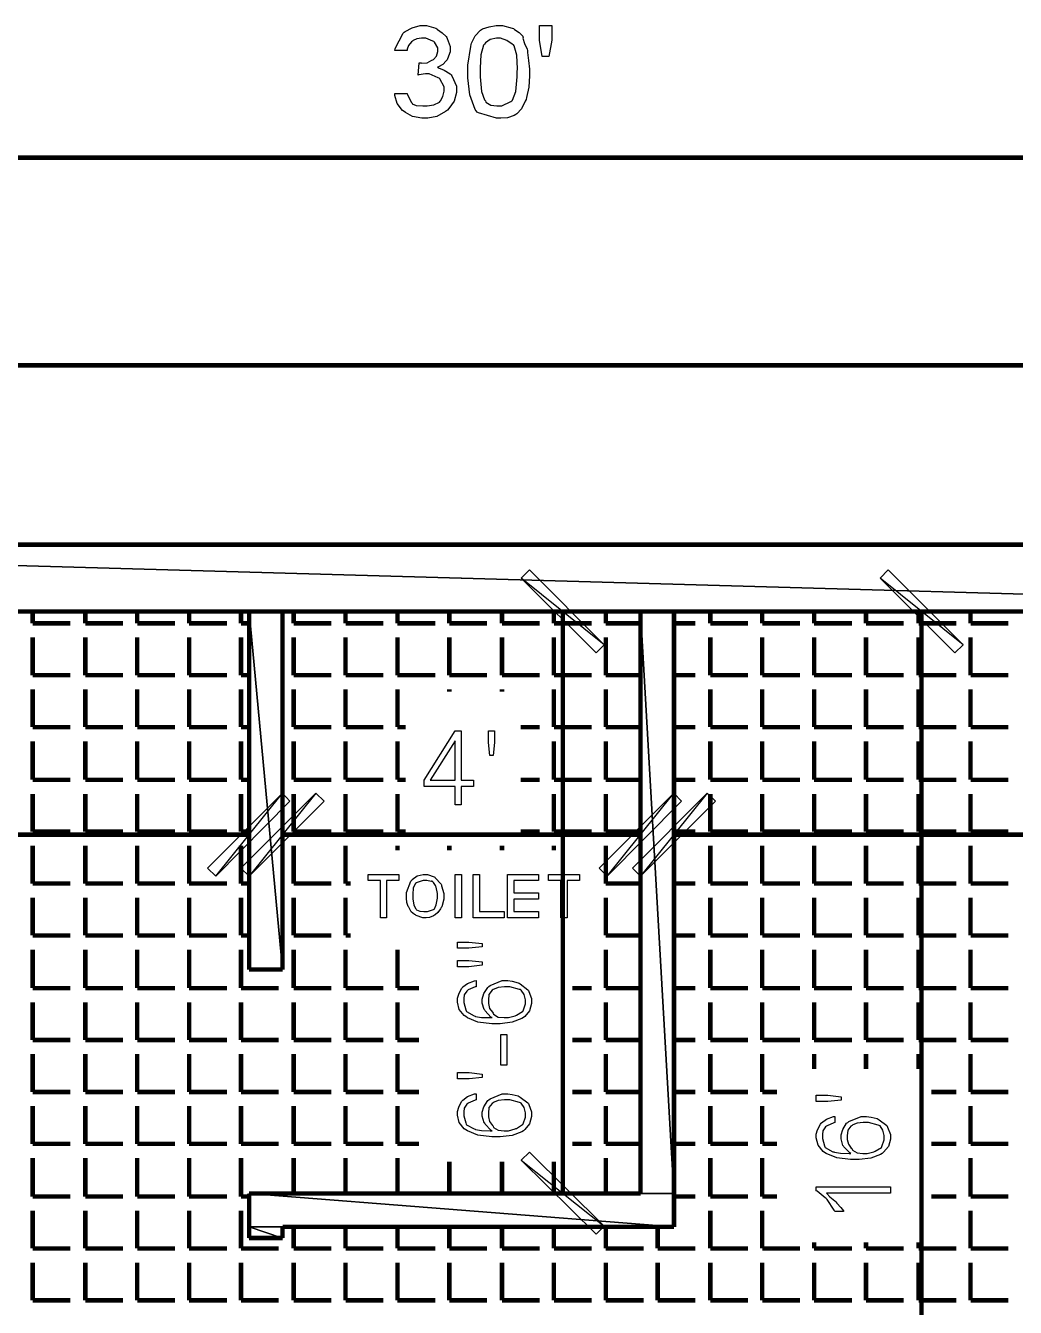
# Model space of a CAD drawing. Extents: x 0.3 to 7.8, y 0.3 to 11.5.
# Drawn here: x 3.014 to 5.239, y 8.594 to 11.475 of the extents above; entities that cross this region are included whole.
import ezdxf

# ---------------------------------------------------------------- set-up
doc = ezdxf.new("R2010")
doc.units = 0
doc.layers.get('0').update_dxf_attribs({"linetype": 'CONTINUOUS'})

msp = doc.modelspace()

# ---------------------------------------------------------------- linework, layer by layer
at = {"color": 0}
for points in [[(3.84386, 11.3222), (3.87164, 11.3222), (3.87235, 11.3198), (3.88172, 11.302), (3.88292, 11.3009), (3.88314, 11.2993), (3.89236, 11.2953), (3.90722, 11.2944), (3.91222, 11.2944), (3.91704, 11.2944), (3.93153, 11.2971), (3.94456, 11.3033), (3.94607, 11.3051), (3.9471, 11.306), (3.9521, 11.3158), (3.95497, 11.3276), (3.95497, 11.3315), (3.95497, 11.3378), (3.94536, 11.3551), (3.94347, 11.3567), (3.94135, 11.3579), (3.92111, 11.3669), (3.91439, 11.3669), (3.91308, 11.3667), (3.89817, 11.3644), (3.89638, 11.3639), (3.89919, 11.3917), (3.89919, 11.3917), (3.90213, 11.3914), (3.9031, 11.3914), (3.90522, 11.3903), (3.91656, 11.3915), (3.9274, 11.3972), (3.92936, 11.3984), (3.9311, 11.399), (3.93782, 11.4066), (3.94108, 11.4169), (3.94108, 11.4203), (3.94108, 11.4251), (3.93326, 11.4382), (3.93175, 11.4394), (3.92985, 11.4402), (3.91351, 11.4472), (3.9081, 11.4472), (3.90446, 11.4472), (3.89367, 11.4455), (3.88558, 11.4415), (3.884, 11.4403), (3.88135, 11.4385), (3.87457, 11.4307), (3.87207, 11.4218), (3.87164, 11.4194), (3.84386, 11.4194), (3.84462, 11.4239), (3.86253, 11.4581), (3.86535, 11.4604), (3.86751, 11.4618), (3.88331, 11.4697), (3.90121, 11.475), (3.90722, 11.475), (3.91515, 11.475), (3.93647, 11.469), (3.93892, 11.4678), (3.94032, 11.4662), (3.95019, 11.4587), (3.95975, 11.4506), (3.96104, 11.4485), (3.96181, 11.4463), (3.96886, 11.4284), (3.96886, 11.4225), (3.96886, 11.4164), (3.96268, 11.4002), (3.96149, 11.3984), (3.95975, 11.3961), (3.95171, 11.388), (3.94254, 11.3825), (3.94021, 11.3815), (3.94217, 11.3805), (3.95535, 11.3746), (3.96858, 11.3663), (3.9706, 11.3641), (3.97244, 11.3619), (3.98275, 11.3387), (3.98275, 11.3309), (3.98275, 11.3244), (3.9776, 11.305), (3.96571, 11.2885), (3.96235, 11.2853), (3.95833, 11.2818), (3.93853, 11.2707), (3.91813, 11.2667), (3.91135, 11.2667), (3.90457, 11.2667), (3.88422, 11.2705), (3.86794, 11.2795), (3.8649, 11.2821), (3.86122, 11.2846), (3.8495, 11.2997), (3.84429, 11.3181), (3.84386, 11.3222)], [(4.00814, 11.3708), (4.00814, 11.3862), (4.01465, 11.4282), (4.01594, 11.4325), (4.0166, 11.4357), (4.02458, 11.4522), (4.0364, 11.4651), (4.03896, 11.4665), (4.04124, 11.4675), (4.05588, 11.4722), (4.07215, 11.475), (4.07758, 11.475), (4.08594, 11.475), (4.10829, 11.4694), (4.111, 11.4683), (4.11328, 11.4666), (4.12386, 11.4594), (4.13162, 11.4513), (4.13249, 11.4492), (4.13222, 11.4469), (4.13574, 11.4352), (4.14144, 11.4218), (4.14225, 11.4188), (4.14225, 11.4147), (4.14464, 11.3963), (4.14703, 11.3772), (4.14703, 11.3708), (4.14703, 11.3622), (4.14507, 11.3365), (4.14051, 11.3135), (4.13921, 11.3092), (4.13743, 11.3049), (4.12885, 11.2879), (4.11876, 11.2766), (4.11621, 11.2751), (4.11274, 11.273), (4.09754, 11.2677), (4.08257, 11.2667), (4.07758, 11.2667), (4.07243, 11.2673), (4.03212, 11.279), (4.02919, 11.2808), (4.02507, 11.2862), (4.01247, 11.3196), (4.00814, 11.358), (4.00814, 11.3708)], [(4.17572, 11.4055), (4.16943, 11.4422), (4.16943, 11.475), (4.19721, 11.475), (4.19721, 11.4422), (4.19069, 11.4055), (4.17572, 11.4055)], [(4.03592, 11.3708), (4.03592, 11.36), (4.03885, 11.3273), (4.04585, 11.3081), (4.04785, 11.3062), (4.04889, 11.3032), (4.05985, 11.2959), (4.07314, 11.2944), (4.07758, 11.2944), (4.08496, 11.2944), (4.10508, 11.3042), (4.1071, 11.3062), (4.10894, 11.3072), (4.11594, 11.3268), (4.11925, 11.3599), (4.11925, 11.3708), (4.11979, 11.3779), (4.11876, 11.4083), (4.11257, 11.4295), (4.11057, 11.432), (4.10813, 11.4335), (4.0956, 11.4418), (4.08192, 11.4472), (4.07736, 11.4472), (4.07269, 11.4472), (4.05881, 11.4438), (4.04796, 11.436), (4.04568, 11.4337), (4.04324, 11.4309), (4.03711, 11.4095), (4.03592, 11.3805), (4.03592, 11.3708)], [(4.315, 10.0833), (4.12831, 10.2333), (4.14665, 10.2517), (4.315, 10.0833)], [(4.29665, 10.065), (4.315, 10.0833), (4.12831, 10.2333), (4.29665, 10.065)], [(5.12169, 10.0833), (4.935, 10.2333), (4.95335, 10.2517), (5.12169, 10.0833)], [(5.10335, 10.065), (5.12169, 10.0833), (4.935, 10.2333), (5.10335, 10.065)], [(3.97949, 9.72336), (3.97949, 9.76503), (3.91004, 9.76503), (3.91004, 9.77892), (3.97949, 9.89003), (3.99338, 9.89003), (3.99338, 9.77892), (4.02115, 9.77892), (4.02115, 9.76503), (3.99338, 9.76503), (3.99338, 9.72336), (3.97949, 9.72336)], [(4.05761, 9.83447), (4.05458, 9.86376), (4.05458, 9.89003), (4.06847, 9.89003), (4.06847, 9.86376), (4.06521, 9.83447), (4.05761, 9.83447)], [(3.97949, 9.77892), (3.97949, 9.86768), (3.92393, 9.77892), (3.97949, 9.77892)], [(3.42333, 9.58165), (3.44168, 9.56332), (3.59169, 9.75), (3.42333, 9.58165)], [(3.44168, 9.56332), (3.59169, 9.75), (3.60835, 9.73167), (3.44168, 9.56332)], [(3.66667, 9.75), (3.51665, 9.56332), (3.49832, 9.58165), (3.66667, 9.75)], [(3.685, 9.73167), (3.66667, 9.75), (3.51665, 9.56332), (3.685, 9.73167)], [(4.30333, 9.58165), (4.32167, 9.56332), (4.47168, 9.75), (4.30333, 9.58165)], [(4.32167, 9.56332), (4.47168, 9.75), (4.48833, 9.73167), (4.32167, 9.56332)], [(4.54665, 9.75), (4.39665, 9.56332), (4.37831, 9.58165), (4.54665, 9.75)], [(4.565, 9.73167), (4.54665, 9.75), (4.39665, 9.56332), (4.565, 9.73167)], [(3.81174, 9.47), (3.81174, 9.55333), (3.78396, 9.55333), (3.78396, 9.56722), (3.8534, 9.56722), (3.8534, 9.55333), (3.82563, 9.55333), (3.82563, 9.47), (3.81174, 9.47)], [(3.87071, 9.51731), (3.87071, 9.52647), (3.88026, 9.55181), (3.88222, 9.55399), (3.88319, 9.55615), (3.89415, 9.56386), (3.90782, 9.56722), (3.91238, 9.56722), (3.91781, 9.56722), (3.93246, 9.56201), (3.93408, 9.56093), (3.93506, 9.55931), (3.94797, 9.54546), (3.94883, 9.54357), (3.94894, 9.54139), (3.95404, 9.52414), (3.95404, 9.51839), (3.95404, 9.51199), (3.94949, 9.49468), (3.94862, 9.49278), (3.94706, 9.49018), (3.94114, 9.48178), (3.93506, 9.47661), (3.93343, 9.47564), (3.93121, 9.47424), (3.92236, 9.47071), (3.91488, 9.47), (3.91238, 9.47), (3.90685, 9.47), (3.89187, 9.47526), (3.89025, 9.47629), (3.88818, 9.47689), (3.88108, 9.48318), (3.87651, 9.49203), (3.87571, 9.49388), (3.87446, 9.4949), (3.87131, 9.50401), (3.87071, 9.514), (3.87071, 9.51731)], [(3.97993, 9.47), (3.97993, 9.56722), (3.99382, 9.56722), (3.99382, 9.47), (3.97993, 9.47)], [(4.02051, 9.47), (4.02051, 9.56722), (4.0344, 9.56722), (4.0344, 9.48389), (4.08996, 9.48389), (4.08996, 9.47), (4.02051, 9.47)], [(4.09744, 9.47), (4.09744, 9.56722), (4.16689, 9.56722), (4.16689, 9.55333), (4.11133, 9.55333), (4.11133, 9.52556), (4.16689, 9.52556), (4.16689, 9.51167), (4.11133, 9.51167), (4.11133, 9.48389), (4.16689, 9.48389), (4.16689, 9.47), (4.09744, 9.47)], [(4.21761, 9.47), (4.21761, 9.55333), (4.18983, 9.55333), (4.18983, 9.56722), (4.25928, 9.56722), (4.25928, 9.55333), (4.2315, 9.55333), (4.2315, 9.47), (4.21761, 9.47)], [(3.8846, 9.51731), (3.8846, 9.51258), (3.88656, 9.49832), (3.89111, 9.49024), (3.89242, 9.48931), (3.89307, 9.48796), (3.90039, 9.4846), (3.90935, 9.48389), (3.91238, 9.48389), (3.91737, 9.48389), (3.93104, 9.48844), (3.93235, 9.48931), (3.93311, 9.48981), (3.93739, 9.49881), (3.94015, 9.51367), (3.94015, 9.51861), (3.94015, 9.52403), (3.93722, 9.53847), (3.93668, 9.54031), (3.93528, 9.54215), (3.93132, 9.54889), (3.928, 9.55236), (3.92692, 9.55246), (3.92578, 9.55154), (3.91585, 9.55333), (3.9126, 9.55333), (3.90767, 9.55333), (3.89421, 9.54937), (3.89285, 9.54856), (3.89079, 9.54704), (3.88564, 9.53722), (3.8846, 9.52229), (3.8846, 9.51731)], [(4.04058, 9.40474), (4.01064, 9.40147), (3.98503, 9.40147), (3.98503, 9.41536), (4.01064, 9.41536), (4.04058, 9.41211), (4.04058, 9.40474)], [(4.04058, 9.36328), (4.01064, 9.35981), (3.98503, 9.35981), (3.98503, 9.37369), (4.01064, 9.37369), (4.04058, 9.37067), (4.04058, 9.36328)], [(4.02669, 9.32872), (4.02669, 9.31483), (4.02453, 9.3144), (4.00917, 9.30767), (4.00825, 9.30681), (4.00592, 9.3049), (4.00006, 9.29639), (3.99892, 9.28808), (3.99892, 9.28532), (3.99892, 9.27908), (4.00342, 9.26286), (4.00435, 9.26036), (4.00504, 9.2589), (4.02229, 9.2494), (4.02453, 9.24886), (4.02572, 9.24804), (4.03928, 9.24593), (4.05871, 9.24544), (4.06293, 9.24539), (4.06033, 9.24658), (4.0471, 9.26047), (4.04622, 9.2621), (4.04482, 9.26357), (4.04058, 9.2781), (4.04058, 9.28293), (4.04058, 9.28706), (4.04438, 9.29937), (4.05322, 9.3131), (4.05578, 9.31526), (4.05817, 9.31749), (4.0855, 9.32872), (4.09462, 9.32872), (4.09804, 9.32872), (4.10829, 9.32721), (4.12164, 9.32368), (4.12392, 9.32264), (4.12614, 9.32101), (4.14333, 9.30811), (4.14453, 9.30638), (4.14513, 9.30419), (4.15169, 9.28808), (4.15169, 9.28271), (4.15169, 9.27729), (4.14708, 9.26085), (4.13629, 9.24799), (4.13325, 9.24561), (4.12939, 9.24328), (4.10764, 9.23503), (4.08128, 9.2315), (4.07249, 9.2315), (4.06212, 9.2315), (4.03108, 9.23557), (4.00726, 9.24507), (4.00369, 9.24778), (4.00017, 9.24994), (3.9891, 9.264), (3.98503, 9.28033), (3.98503, 9.28575), (3.98503, 9.2889), (3.98779, 9.29824), (3.99425, 9.31114), (3.9961, 9.31332), (3.99701, 9.31451), (4.00786, 9.32226), (4.02344, 9.3284), (4.02669, 9.32872)], [(4.09397, 9.24539), (4.0995, 9.24539), (4.11431, 9.2494), (4.1161, 9.25017), (4.11735, 9.2506), (4.1314, 9.25911), (4.13238, 9.25993), (4.13254, 9.26074), (4.13781, 9.27626), (4.13781, 9.28142), (4.13781, 9.28543), (4.13493, 9.29742), (4.12819, 9.30729), (4.12631, 9.30832), (4.12418, 9.30881), (4.10249, 9.31483), (4.09526, 9.31483), (4.0906, 9.31483), (4.07661, 9.31326), (4.06711, 9.30963), (4.06532, 9.30854), (4.06261, 9.30686), (4.05583, 9.29747), (4.05447, 9.28478), (4.05447, 9.28054), (4.05447, 9.27692), (4.05718, 9.266), (4.06347, 9.25732), (4.06532, 9.25558), (4.06619, 9.25304), (4.07656, 9.24669), (4.08957, 9.24539), (4.09397, 9.24539)], [(4.09614, 9.13829), (4.08225, 9.13829), (4.08225, 9.20774), (4.09614, 9.20774), (4.09614, 9.13829)], [(4.04058, 9.11089), (4.01129, 9.10786), (3.98503, 9.10786), (3.98503, 9.12175), (4.01129, 9.12175), (4.04058, 9.11849), (4.04058, 9.11089)], [(4.02669, 9.07443), (4.02669, 9.06054), (4.02453, 9.06011), (4.00917, 9.05339), (4.00825, 9.05251), (4.00592, 9.05063), (4.00006, 9.0421), (3.99892, 9.03381), (3.99892, 9.03103), (3.99892, 9.02479), (4.00342, 9.00857), (4.00435, 9.00608), (4.00504, 9.00461), (4.02229, 8.99511), (4.02453, 8.99457), (4.02572, 8.99376), (4.03928, 8.99164), (4.05871, 8.99115), (4.06293, 8.9911), (4.06033, 8.99229), (4.0471, 9.00618), (4.04622, 9.00782), (4.04482, 9.00928), (4.04058, 9.02382), (4.04058, 9.02865), (4.04058, 9.03276), (4.04438, 9.04508), (4.05322, 9.05881), (4.05578, 9.06099), (4.05817, 9.06321), (4.0855, 9.07443), (4.09462, 9.07443), (4.09804, 9.07443), (4.10829, 9.07292), (4.12164, 9.06939), (4.12392, 9.06836), (4.12614, 9.06674), (4.14333, 9.05382), (4.14453, 9.05208), (4.14513, 9.04992), (4.15169, 9.03381), (4.15169, 9.02843), (4.15169, 9.023), (4.14708, 9.00657), (4.13629, 8.99371), (4.13325, 8.99132), (4.12939, 8.98899), (4.10764, 8.98074), (4.08128, 8.97721), (4.07249, 8.97721), (4.06212, 8.97721), (4.03108, 8.98128), (4.00726, 8.99078), (4.00369, 8.99349), (4.00017, 8.99567), (3.9891, 9.00971), (3.98503, 9.02604), (3.98503, 9.03147), (3.98503, 9.03461), (3.98779, 9.04394), (3.99425, 9.05686), (3.9961, 9.05903), (3.99701, 9.06022), (4.00786, 9.06799), (4.02344, 9.07411), (4.02669, 9.07443)], [(4.09397, 8.9911), (4.0995, 8.9911), (4.11431, 8.99511), (4.1161, 8.99588), (4.11735, 8.99631), (4.1314, 9.00483), (4.13238, 9.00564), (4.13254, 9.00646), (4.13781, 9.02197), (4.13781, 9.02713), (4.13781, 9.03114), (4.13493, 9.04312), (4.12819, 9.053), (4.12631, 9.05404), (4.12418, 9.05453), (4.10249, 9.06054), (4.09526, 9.06054), (4.0906, 9.06054), (4.07661, 9.05897), (4.06711, 9.05533), (4.06532, 9.05425), (4.06261, 9.05257), (4.05583, 9.04318), (4.05447, 9.03049), (4.05447, 9.02626), (4.05447, 9.02263), (4.05718, 9.01172), (4.06347, 9.00304), (4.06532, 9.00131), (4.06619, 8.99875), (4.07656, 8.9924), (4.08957, 8.9911), (4.09397, 8.9911)], [(4.84722, 9.05994), (4.81793, 9.05692), (4.79167, 9.05692), (4.79167, 9.07081), (4.81793, 9.07081), (4.84722, 9.06754), (4.84722, 9.05994)], [(4.83333, 9.02344), (4.83333, 9.00956), (4.83117, 9.00911), (4.81581, 9.00239), (4.81489, 9.00151), (4.81256, 8.99963), (4.80669, 8.9911), (4.80556, 8.98281), (4.80556, 8.98004), (4.80556, 8.97379), (4.81006, 8.95757), (4.81099, 8.95508), (4.81168, 8.95361), (4.82894, 8.94412), (4.83117, 8.94358), (4.83236, 8.94276), (4.84592, 8.94065), (4.86535, 8.94015), (4.86957, 8.94011), (4.86697, 8.94129), (4.85374, 8.95518), (4.85286, 8.95682), (4.85146, 8.95828), (4.84722, 8.97282), (4.84722, 8.97765), (4.84722, 8.98178), (4.85101, 8.99408), (4.85986, 9.00782), (4.86242, 9.00999), (4.86481, 9.01221), (4.89214, 9.02344), (4.90126, 9.02344), (4.90468, 9.02344), (4.91493, 9.02192), (4.92828, 9.01839), (4.93056, 9.01736), (4.93278, 9.01574), (4.94997, 9.00282), (4.95117, 9.00108), (4.95176, 8.99892), (4.95833, 8.98281), (4.95833, 8.97743), (4.95833, 8.972), (4.95372, 8.95557), (4.94293, 8.94271), (4.93989, 8.94032), (4.93604, 8.93799), (4.91428, 8.92974), (4.88792, 8.92622), (4.87912, 8.92622), (4.86876, 8.92622), (4.83772, 8.93028), (4.81392, 8.93978), (4.81033, 8.94249), (4.80681, 8.94467), (4.79574, 8.95871), (4.79167, 8.97504), (4.79167, 8.98047), (4.79167, 8.98361), (4.79443, 8.99294), (4.80089, 9.00586), (4.80274, 9.00803), (4.80365, 9.00922), (4.81451, 9.01699), (4.83008, 9.02311), (4.83333, 9.02344)], [(4.90061, 8.94011), (4.90614, 8.94011), (4.92096, 8.94412), (4.92275, 8.94488), (4.92399, 8.94532), (4.93804, 8.95383), (4.93901, 8.95464), (4.93918, 8.95546), (4.94444, 8.97097), (4.94444, 8.97613), (4.94444, 8.98014), (4.94157, 8.99214), (4.93485, 9.00201), (4.93294, 9.00304), (4.93083, 9.00353), (4.90913, 9.00956), (4.90192, 9.00956), (4.89725, 9.00956), (4.88325, 9.00797), (4.87375, 9.00435), (4.87196, 9.00325), (4.86925, 9.00157), (4.86247, 8.99219), (4.86111, 8.97949), (4.86111, 8.97526), (4.86111, 8.97162), (4.86382, 8.96072), (4.87011, 8.95204), (4.87196, 8.95031), (4.87283, 8.94775), (4.88319, 8.9414), (4.89621, 8.94011), (4.90061, 8.94011)], [(4.14665, 8.94336), (4.12831, 8.92503), (4.315, 8.77669), (4.14665, 8.94336)], [(4.12831, 8.92503), (4.315, 8.77669), (4.29665, 8.75836), (4.12831, 8.92503)], [(4.95833, 8.86501), (4.95833, 8.85113), (4.81467, 8.85113), (4.81506, 8.84987), (4.82226, 8.84239), (4.83333, 8.83344), (4.83572, 8.83138), (4.83783, 8.82872), (4.84668, 8.81885), (4.85249, 8.81108), (4.85308, 8.80946), (4.83333, 8.80946), (4.83197, 8.81228), (4.81586, 8.83649), (4.81401, 8.83854), (4.81136, 8.8405), (4.79346, 8.85525), (4.79167, 8.85612), (4.79167, 8.86501), (4.95833, 8.86501)]]:
    msp.add_lwpolyline(points, close=True, dxfattribs=at)
at = {"color": 0, "const_width": 0.01}
for points in [[(1.00168, 11.1783), (7.03668, 11.1783)], [(4.06168, 10.1583), (4.28836, 10.1583)], [(4.22168, 8.84999), (4.22168, 10.1583)], [(4.98167, 10.1583), (5.095, 10.1583)], [(5.02832, 6.94), (5.02832, 10.1583)], [(3.51665, 9.80664), (3.51665, 9.59)], [(3.59169, 9.48833), (3.59169, 9.72331)], [(4.39665, 9.48833), (4.39665, 9.72331)], [(4.47168, 9.38336), (4.47168, 9.72331)], [(1.50499, 9.65668), (3.51665, 9.65668)], [(3.59169, 9.65668), (4.39665, 9.65668)], [(4.47168, 9.65668), (6.48335, 9.65668)], [(3.59169, 9.35335), (3.51665, 9.35335)], [(3.59169, 8.84999), (3.51665, 8.84999)], [(4.06168, 8.84999), (4.28836, 8.84999)], [(3.51665, 8.75), (3.59169, 8.75)]]:
    msp.add_lwpolyline(points, dxfattribs=at)
at = {"color": 5, "const_width": 0.01}
msp.add_lwpolyline([(1.00168, 1.66), (7.03668, 1.66), (7.03668, 10.7116), (1.00168, 10.7116), (1.00168, 1.66)], close=True, dxfattribs=at)
for points in [[(6.63336, 2.11333), (6.63336, 10.3083), (1.35335, 10.3083), (1.35335, 2.11333)], [(6.48335, 10.1583), (1.50499, 10.1583), (1.50499, 6.94)], [(3.51665, 10.1583), (3.51665, 9.35335)], [(3.59169, 10.1583), (3.59169, 9.35335)], [(4.39665, 10.1583), (4.39665, 8.84999)], [(4.47168, 10.1583), (4.47168, 8.77501)], [(3.51665, 8.84999), (3.51665, 8.75)], [(4.39665, 8.84999), (3.59169, 8.84999)], [(3.59169, 8.77501), (3.59169, 8.75)], [(4.47168, 8.77501), (3.59169, 8.77501)]]:
    msp.add_lwpolyline(points, dxfattribs=at)
at = {"color": 92}
for points in [[(1.35335, 10.3083), (6.63336, 10.1583), (1.35335, 10.1583), (1.35335, 10.3083)], [(1.35335, 10.3083), (6.63336, 10.3083), (6.63336, 10.1583), (1.35335, 10.3083)], [(3.51665, 10.1583), (3.59169, 9.35335), (3.51665, 9.35335), (3.51665, 10.1583)], [(3.51665, 10.1583), (3.59169, 10.1583), (3.59169, 9.35335), (3.51665, 10.1583)], [(4.39665, 10.1583), (4.47168, 8.84999), (4.39665, 8.84999), (4.39665, 10.1583)], [(4.39665, 10.1583), (4.47168, 10.1583), (4.47168, 8.84999), (4.39665, 10.1583)], [(3.51665, 8.84999), (4.47168, 8.77501), (3.51665, 8.77501), (3.51665, 8.84999)], [(3.51665, 8.84999), (4.47168, 8.84999), (4.47168, 8.77501), (3.51665, 8.84999)], [(3.51665, 8.77501), (3.59169, 8.75), (3.51665, 8.75), (3.51665, 8.77501)], [(3.51665, 8.77501), (3.59169, 8.77501), (3.59169, 8.75), (3.51665, 8.77501)]]:
    msp.add_lwpolyline(points, close=True, dxfattribs=at)
at = {"color": 6, "const_width": 0.01}
for points in [[(3.03, 10.1317), (3.03, 10.1583)], [(3.14833, 10.1317), (3.14833, 10.1583)], [(3.26497, 10.1317), (3.26497, 10.1583)], [(3.38167, 10.1317), (3.38167, 10.1583)], [(3.49832, 10.1317), (3.49832, 10.1583)], [(3.61664, 10.1317), (3.61664, 10.1583)], [(3.73335, 10.1317), (3.73335, 10.1583)], [(3.84999, 10.1317), (3.84999, 10.1583)], [(3.96669, 10.1317), (3.96669, 10.1583)], [(4.08501, 10.1317), (4.08501, 10.1583)], [(4.20167, 10.1317), (4.20167, 10.1583)], [(4.31836, 10.1317), (4.31836, 10.1583)], [(4.55333, 10.1317), (4.55333, 10.1583)], [(4.66997, 10.1317), (4.66997, 10.1583)], [(4.78668, 10.1317), (4.78668, 10.1583)], [(4.90332, 10.1317), (4.90332, 10.1583)], [(5.02165, 10.1317), (5.02165, 10.1583)], [(5.13835, 10.1317), (5.13835, 10.1583)], [(3.03, 10.1317), (3.11501, 10.1317)], [(3.14833, 10.1317), (3.23335, 10.1317)], [(3.26497, 10.1317), (3.34999, 10.1317)], [(3.38167, 10.1317), (3.46669, 10.1317)], [(3.49832, 10.1317), (3.51665, 10.1317)], [(3.61664, 10.1317), (3.70167, 10.1317)], [(3.73335, 10.1317), (3.81836, 10.1317)], [(3.84999, 10.1317), (3.935, 10.1317)], [(3.96669, 10.1317), (4.05165, 10.1317)], [(4.08501, 10.1317), (4.16997, 10.1317)], [(4.20167, 10.1317), (4.28668, 10.1317)], [(4.31836, 10.1317), (4.39665, 10.1317)], [(4.47168, 10.1317), (4.52001, 10.1317)], [(4.55333, 10.1317), (4.63835, 10.1317)], [(4.66997, 10.1317), (4.75499, 10.1317)], [(4.78668, 10.1317), (4.87169, 10.1317)], [(4.90332, 10.1317), (4.98833, 10.1317)], [(5.02165, 10.1317), (5.10667, 10.1317)], [(5.13835, 10.1317), (5.22331, 10.1317)], [(3.03, 10.015), (3.03, 10.1)], [(3.14833, 10.015), (3.14833, 10.1)], [(3.26497, 10.015), (3.26497, 10.1)], [(3.38167, 10.015), (3.38167, 10.1)], [(3.49832, 10.015), (3.49832, 10.1)], [(3.61664, 10.015), (3.61664, 10.1)], [(3.73335, 10.015), (3.73335, 10.1)], [(3.84999, 10.015), (3.84999, 10.1)], [(3.96669, 10.015), (3.96669, 10.1)], [(4.08501, 10.015), (4.08501, 10.1)], [(4.20167, 10.015), (4.20167, 10.1)], [(4.31836, 10.015), (4.31836, 10.1)], [(4.55333, 10.015), (4.55333, 10.1)], [(4.66997, 10.015), (4.66997, 10.1)], [(4.78668, 10.015), (4.78668, 10.1)], [(4.90332, 10.015), (4.90332, 10.1)], [(5.02165, 10.015), (5.02165, 10.1)], [(5.13835, 10.015), (5.13835, 10.1)], [(3.03, 10.015), (3.11501, 10.015)], [(3.14833, 10.015), (3.23335, 10.015)], [(3.26497, 10.015), (3.34999, 10.015)], [(3.38167, 10.015), (3.46669, 10.015)], [(3.49832, 10.015), (3.51665, 10.015)], [(3.61664, 10.015), (3.70167, 10.015)], [(3.73335, 10.015), (3.81836, 10.015)], [(3.84999, 10.015), (3.935, 10.015)], [(3.96669, 10.015), (4.05165, 10.015)], [(4.08501, 10.015), (4.16997, 10.015)], [(4.20167, 10.015), (4.28668, 10.015)], [(4.31836, 10.015), (4.39665, 10.015)], [(4.47168, 10.015), (4.52001, 10.015)], [(4.55333, 10.015), (4.63835, 10.015)], [(4.66997, 10.015), (4.75499, 10.015)], [(4.78668, 10.015), (4.87169, 10.015)], [(4.90332, 10.015), (4.98833, 10.015)], [(5.02165, 10.015), (5.10667, 10.015)], [(5.13835, 10.015), (5.22331, 10.015)], [(3.03, 9.89833), (3.03, 9.98335)], [(3.14833, 9.89833), (3.14833, 9.98335)], [(3.26497, 9.89833), (3.26497, 9.98335)], [(3.38167, 9.89833), (3.38167, 9.98335)], [(3.49832, 9.89833), (3.49832, 9.98335)], [(3.61664, 9.89833), (3.61664, 9.98335)], [(3.73335, 9.89833), (3.73335, 9.98335)], [(3.84999, 9.89833), (3.84999, 9.98335)], [(3.96669, 9.97835), (3.96669, 9.98335)], [(4.08501, 9.97835), (4.08501, 9.98335)], [(4.20167, 9.89833), (4.20167, 9.98335)], [(4.31836, 9.89833), (4.31836, 9.98335)], [(4.55333, 9.89833), (4.55333, 9.98335)], [(4.66997, 9.89833), (4.66997, 9.98335)], [(4.78668, 9.89833), (4.78668, 9.98335)], [(4.90332, 9.89833), (4.90332, 9.98335)], [(5.02165, 9.89833), (5.02165, 9.98335)], [(5.13835, 9.89833), (5.13835, 9.98335)], [(3.03, 9.89833), (3.11501, 9.89833)], [(3.14833, 9.89833), (3.23335, 9.89833)], [(3.26497, 9.89833), (3.34999, 9.89833)], [(3.38167, 9.89833), (3.46669, 9.89833)], [(3.49832, 9.89833), (3.51665, 9.89833)], [(3.61664, 9.89833), (3.70167, 9.89833)], [(3.73335, 9.89833), (3.81836, 9.89833)], [(3.84999, 9.89833), (3.86833, 9.89833)], [(4.12668, 9.89833), (4.16997, 9.89833)], [(4.20167, 9.89833), (4.28668, 9.89833)], [(4.31836, 9.89833), (4.39665, 9.89833)], [(4.47168, 9.89833), (4.52001, 9.89833)], [(4.55333, 9.89833), (4.63835, 9.89833)], [(4.66997, 9.89833), (4.75499, 9.89833)], [(4.78668, 9.89833), (4.87169, 9.89833)], [(4.90332, 9.89833), (4.98833, 9.89833)], [(5.02165, 9.89833), (5.10667, 9.89833)], [(5.13835, 9.89833), (5.22331, 9.89833)], [(3.03, 9.78), (3.03, 9.86664)], [(3.14833, 9.78), (3.14833, 9.86664)], [(3.26497, 9.78), (3.26497, 9.86664)], [(3.38167, 9.78), (3.38167, 9.86664)], [(3.49832, 9.78), (3.49832, 9.86664)], [(3.61664, 9.78), (3.61664, 9.86664)], [(3.73335, 9.78), (3.73335, 9.86664)], [(3.84999, 9.78), (3.84999, 9.86664)], [(4.20167, 9.78), (4.20167, 9.86664)], [(4.31836, 9.78), (4.31836, 9.86664)], [(4.55333, 9.78), (4.55333, 9.86664)], [(4.66997, 9.78), (4.66997, 9.86664)], [(4.78668, 9.78), (4.78668, 9.86664)], [(4.90332, 9.78), (4.90332, 9.86664)], [(5.02165, 9.78), (5.02165, 9.86664)], [(5.13835, 9.78), (5.13835, 9.86664)], [(3.03, 9.78), (3.11501, 9.78)], [(3.14833, 9.78), (3.23335, 9.78)], [(3.26497, 9.78), (3.34999, 9.78)], [(3.38167, 9.78), (3.46669, 9.78)], [(3.49832, 9.78), (3.51665, 9.78)], [(3.61664, 9.78), (3.70167, 9.78)], [(3.73335, 9.78), (3.81836, 9.78)], [(3.84999, 9.78), (3.86833, 9.78)], [(4.12668, 9.78), (4.16997, 9.78)], [(4.20167, 9.78), (4.28668, 9.78)], [(4.31836, 9.78), (4.39665, 9.78)], [(4.47168, 9.78), (4.52001, 9.78)], [(4.55333, 9.78), (4.63835, 9.78)], [(4.66997, 9.78), (4.75499, 9.78)], [(4.78668, 9.78), (4.87169, 9.78)], [(4.90332, 9.78), (4.98833, 9.78)], [(5.02165, 9.78), (5.10667, 9.78)], [(5.13835, 9.78), (5.22331, 9.78)], [(3.03, 9.66336), (3.03, 9.74832)], [(3.14833, 9.66336), (3.14833, 9.74832)], [(3.26497, 9.66336), (3.26497, 9.74832)], [(3.38167, 9.66336), (3.38167, 9.74832)], [(3.49832, 9.66336), (3.49832, 9.74832)], [(3.61664, 9.66336), (3.61664, 9.74832)], [(3.73335, 9.66336), (3.73335, 9.74832)], [(3.84999, 9.66336), (3.84999, 9.74832)], [(4.20167, 9.66336), (4.20167, 9.74832)], [(4.31836, 9.66336), (4.31836, 9.74832)], [(4.55333, 9.66336), (4.55333, 9.74832)], [(4.66997, 9.66336), (4.66997, 9.74832)], [(4.78668, 9.66336), (4.78668, 9.74832)], [(4.90332, 9.66336), (4.90332, 9.74832)], [(5.02165, 9.66336), (5.02165, 9.74832)], [(5.13835, 9.66336), (5.13835, 9.74832)], [(3.03, 9.66336), (3.11501, 9.66336)], [(3.14833, 9.66336), (3.23335, 9.66336)], [(3.26497, 9.66336), (3.34999, 9.66336)], [(3.38167, 9.66336), (3.46669, 9.66336)], [(3.49832, 9.66336), (3.51665, 9.66336)], [(3.61664, 9.66336), (3.70167, 9.66336)], [(3.73335, 9.66336), (3.81836, 9.66336)], [(3.84999, 9.66336), (3.86833, 9.66336)], [(4.12668, 9.66336), (4.16997, 9.66336)], [(4.20167, 9.66336), (4.28668, 9.66336)], [(4.31836, 9.66336), (4.39665, 9.66336)], [(4.47168, 9.66336), (4.52001, 9.66336)], [(4.55333, 9.66336), (4.63835, 9.66336)], [(4.66997, 9.66336), (4.75499, 9.66336)], [(4.78668, 9.66336), (4.87169, 9.66336)], [(4.90332, 9.66336), (4.98833, 9.66336)], [(5.02165, 9.66336), (5.10667, 9.66336)], [(5.13835, 9.66336), (5.22331, 9.66336)], [(3.03, 9.54665), (3.03, 9.63167)], [(3.14833, 9.54665), (3.14833, 9.63167)], [(3.26497, 9.54665), (3.26497, 9.63167)], [(3.38167, 9.54665), (3.38167, 9.63167)], [(3.49832, 9.54665), (3.49832, 9.63167)], [(3.61664, 9.54665), (3.61664, 9.63167)], [(3.73335, 9.54665), (3.73335, 9.63167)], [(3.84999, 9.62169), (3.84999, 9.63167)], [(3.96669, 9.62169), (3.96669, 9.63167)], [(4.08501, 9.62169), (4.08501, 9.63167)], [(4.20167, 9.62169), (4.20167, 9.63167)], [(4.31836, 9.54665), (4.31836, 9.63167)], [(4.55333, 9.54665), (4.55333, 9.63167)], [(4.66997, 9.54665), (4.66997, 9.63167)], [(4.78668, 9.54665), (4.78668, 9.63167)], [(4.90332, 9.54665), (4.90332, 9.63167)], [(5.02165, 9.54665), (5.02165, 9.63167)], [(5.13835, 9.54665), (5.13835, 9.63167)], [(3.03, 9.54665), (3.11501, 9.54665)], [(3.14833, 9.54665), (3.23335, 9.54665)], [(3.26497, 9.54665), (3.34999, 9.54665)], [(3.38167, 9.54665), (3.46669, 9.54665)], [(3.49832, 9.54665), (3.51665, 9.54665)], [(3.61664, 9.54665), (3.70167, 9.54665)], [(3.73335, 9.54665), (3.74501, 9.54665)], [(4.31836, 9.54665), (4.39665, 9.54665)], [(4.47168, 9.54665), (4.52001, 9.54665)], [(4.55333, 9.54665), (4.63835, 9.54665)], [(4.66997, 9.54665), (4.75499, 9.54665)], [(4.78668, 9.54665), (4.87169, 9.54665)], [(4.90332, 9.54665), (4.98833, 9.54665)], [(5.02165, 9.54665), (5.10667, 9.54665)], [(5.13835, 9.54665), (5.22331, 9.54665)], [(3.03, 9.43001), (3.03, 9.51497)], [(3.14833, 9.43001), (3.14833, 9.51497)], [(3.26497, 9.43001), (3.26497, 9.51497)], [(3.38167, 9.43001), (3.38167, 9.51497)], [(3.49832, 9.43001), (3.49832, 9.51497)], [(3.61664, 9.43001), (3.61664, 9.51497)], [(3.73335, 9.43001), (3.73335, 9.51497)], [(4.31836, 9.43001), (4.31836, 9.51497)], [(4.55333, 9.43001), (4.55333, 9.51497)], [(4.66997, 9.43001), (4.66997, 9.51497)], [(4.78668, 9.43001), (4.78668, 9.51497)], [(4.90332, 9.43001), (4.90332, 9.51497)], [(5.02165, 9.43001), (5.02165, 9.51497)], [(5.13835, 9.43001), (5.13835, 9.51497)], [(3.03, 9.43001), (3.11501, 9.43001)], [(3.14833, 9.43001), (3.23335, 9.43001)], [(3.26497, 9.43001), (3.34999, 9.43001)], [(3.38167, 9.43001), (3.46669, 9.43001)], [(3.49832, 9.43001), (3.51665, 9.43001)], [(3.61664, 9.43001), (3.70167, 9.43001)], [(3.73335, 9.43001), (3.74501, 9.43001)], [(4.31836, 9.43001), (4.39665, 9.43001)], [(4.47168, 9.43001), (4.52001, 9.43001)], [(4.55333, 9.43001), (4.63835, 9.43001)], [(4.66997, 9.43001), (4.75499, 9.43001)], [(4.78668, 9.43001), (4.87169, 9.43001)], [(4.90332, 9.43001), (4.98833, 9.43001)], [(5.02165, 9.43001), (5.10667, 9.43001)], [(5.13835, 9.43001), (5.22331, 9.43001)], [(3.03, 9.31168), (3.03, 9.39833)], [(3.14833, 9.31168), (3.14833, 9.39833)], [(3.26497, 9.31168), (3.26497, 9.39833)], [(3.38167, 9.31168), (3.38167, 9.39833)], [(3.49832, 9.31168), (3.49832, 9.39833)], [(3.61664, 9.31168), (3.61664, 9.39833)], [(3.73335, 9.31168), (3.73335, 9.39833)], [(3.84999, 9.31168), (3.84999, 9.39833)], [(4.31836, 9.31168), (4.31836, 9.39833)], [(4.55333, 9.31168), (4.55333, 9.39833)], [(4.66997, 9.31168), (4.66997, 9.39833)], [(4.78668, 9.31168), (4.78668, 9.39833)], [(4.90332, 9.31168), (4.90332, 9.39833)], [(5.02165, 9.31168), (5.02165, 9.39833)], [(5.13835, 9.31168), (5.13835, 9.39833)], [(3.03, 9.31168), (3.11501, 9.31168)], [(3.14833, 9.31168), (3.23335, 9.31168)], [(3.26497, 9.31168), (3.34999, 9.31168)], [(3.38167, 9.31168), (3.46669, 9.31168)], [(3.49832, 9.31168), (3.58333, 9.31168)], [(3.61664, 9.31168), (3.70167, 9.31168)], [(3.73335, 9.31168), (3.81836, 9.31168)], [(3.84999, 9.31168), (3.89833, 9.31168)], [(4.24333, 9.31168), (4.28668, 9.31168)], [(4.31836, 9.31168), (4.39665, 9.31168)], [(4.47168, 9.31168), (4.52001, 9.31168)], [(4.55333, 9.31168), (4.63835, 9.31168)], [(4.66997, 9.31168), (4.75499, 9.31168)], [(4.78668, 9.31168), (4.87169, 9.31168)], [(4.90332, 9.31168), (4.98833, 9.31168)], [(5.02165, 9.31168), (5.10667, 9.31168)], [(5.13835, 9.31168), (5.22331, 9.31168)], [(3.03, 9.19499), (3.03, 9.28)], [(3.14833, 9.19499), (3.14833, 9.28)], [(3.26497, 9.19499), (3.26497, 9.28)], [(3.38167, 9.19499), (3.38167, 9.28)], [(3.49832, 9.19499), (3.49832, 9.28)], [(3.61664, 9.19499), (3.61664, 9.28)], [(3.73335, 9.19499), (3.73335, 9.28)], [(3.84999, 9.19499), (3.84999, 9.28)], [(4.31836, 9.19499), (4.31836, 9.28)], [(4.55333, 9.19499), (4.55333, 9.28)], [(4.66997, 9.19499), (4.66997, 9.28)], [(4.78668, 9.19499), (4.78668, 9.28)], [(4.90332, 9.19499), (4.90332, 9.28)], [(5.02165, 9.19499), (5.02165, 9.28)], [(5.13835, 9.19499), (5.13835, 9.28)], [(3.03, 9.19499), (3.11501, 9.19499)], [(3.14833, 9.19499), (3.23335, 9.19499)], [(3.26497, 9.19499), (3.34999, 9.19499)], [(3.38167, 9.19499), (3.46669, 9.19499)], [(3.49832, 9.19499), (3.58333, 9.19499)], [(3.61664, 9.19499), (3.70167, 9.19499)], [(3.73335, 9.19499), (3.81836, 9.19499)], [(3.84999, 9.19499), (3.89833, 9.19499)], [(4.24333, 9.19499), (4.28668, 9.19499)], [(4.31836, 9.19499), (4.39665, 9.19499)], [(4.47168, 9.19499), (4.52001, 9.19499)], [(4.55333, 9.19499), (4.63835, 9.19499)], [(4.66997, 9.19499), (4.75499, 9.19499)], [(4.78668, 9.19499), (4.87169, 9.19499)], [(4.90332, 9.19499), (4.98833, 9.19499)], [(5.02165, 9.19499), (5.10667, 9.19499)], [(5.13835, 9.19499), (5.22331, 9.19499)], [(3.03, 9.07835), (3.03, 9.16336)], [(3.14833, 9.07835), (3.14833, 9.16336)], [(3.26497, 9.07835), (3.26497, 9.16336)], [(3.38167, 9.07835), (3.38167, 9.16336)], [(3.49832, 9.07835), (3.49832, 9.16336)], [(3.61664, 9.07835), (3.61664, 9.16336)], [(3.73335, 9.07835), (3.73335, 9.16336)], [(3.84999, 9.07835), (3.84999, 9.16336)], [(4.31836, 9.07835), (4.31836, 9.16336)], [(4.55333, 9.07835), (4.55333, 9.16336)], [(4.66997, 9.07835), (4.66997, 9.16336)], [(4.78668, 9.12999), (4.78668, 9.16336)], [(4.90332, 9.12999), (4.90332, 9.16336)], [(5.02165, 9.12999), (5.02165, 9.16336)], [(5.13835, 9.07835), (5.13835, 9.16336)], [(3.03, 9.07835), (3.11501, 9.07835)], [(3.14833, 9.07835), (3.23335, 9.07835)], [(3.26497, 9.07835), (3.34999, 9.07835)], [(3.38167, 9.07835), (3.46669, 9.07835)], [(3.49832, 9.07835), (3.58333, 9.07835)], [(3.61664, 9.07835), (3.70167, 9.07835)], [(3.73335, 9.07835), (3.81836, 9.07835)], [(3.84999, 9.07835), (3.89833, 9.07835)], [(4.24333, 9.07835), (4.28668, 9.07835)], [(4.31836, 9.07835), (4.39665, 9.07835)], [(4.47168, 9.07835), (4.52001, 9.07835)], [(4.55333, 9.07835), (4.63835, 9.07835)], [(4.66997, 9.07835), (4.70335, 9.07835)], [(5.05003, 9.07835), (5.10667, 9.07835)], [(5.13835, 9.07835), (5.22331, 9.07835)], [(3.03, 8.96164), (3.03, 9.04665)], [(3.14833, 8.96164), (3.14833, 9.04665)], [(3.26497, 8.96164), (3.26497, 9.04665)], [(3.38167, 8.96164), (3.38167, 9.04665)], [(3.49832, 8.96164), (3.49832, 9.04665)], [(3.61664, 8.96164), (3.61664, 9.04665)], [(3.73335, 8.96164), (3.73335, 9.04665)], [(3.84999, 8.96164), (3.84999, 9.04665)], [(4.31836, 8.96164), (4.31836, 9.04665)], [(4.55333, 8.96164), (4.55333, 9.04665)], [(4.66997, 8.96164), (4.66997, 9.04665)], [(5.13835, 8.96164), (5.13835, 9.04665)], [(3.03, 8.96164), (3.11501, 8.96164)], [(3.14833, 8.96164), (3.23335, 8.96164)], [(3.26497, 8.96164), (3.34999, 8.96164)], [(3.38167, 8.96164), (3.46669, 8.96164)], [(3.49832, 8.96164), (3.58333, 8.96164)], [(3.61664, 8.96164), (3.70167, 8.96164)], [(3.73335, 8.96164), (3.81836, 8.96164)], [(3.84999, 8.96164), (3.89833, 8.96164)], [(4.24333, 8.96164), (4.28668, 8.96164)], [(4.31836, 8.96164), (4.39665, 8.96164)], [(4.47168, 8.96164), (4.52001, 8.96164)], [(4.55333, 8.96164), (4.63835, 8.96164)], [(4.66997, 8.96164), (4.70335, 8.96164)], [(5.05003, 8.96164), (5.10667, 8.96164)], [(5.13835, 8.96164), (5.22331, 8.96164)], [(3.03, 8.84332), (3.03, 8.93001)], [(3.14833, 8.84332), (3.14833, 8.93001)], [(3.26497, 8.84332), (3.26497, 8.93001)], [(3.38167, 8.84332), (3.38167, 8.93001)], [(3.49832, 8.84332), (3.49832, 8.93001)], [(3.61664, 8.84999), (3.61664, 8.93001)], [(3.73335, 8.84999), (3.73335, 8.93001)], [(3.84999, 8.84999), (3.84999, 8.93001)], [(4.31836, 8.84999), (4.31836, 8.93001)], [(4.55333, 8.84332), (4.55333, 8.93001)], [(4.66997, 8.84332), (4.66997, 8.93001)], [(5.13835, 8.84332), (5.13835, 8.93001)], [(3.96669, 8.84999), (3.96669, 8.92165)], [(4.08501, 8.84999), (4.08501, 8.92165)], [(4.20167, 8.84999), (4.20167, 8.92165)], [(3.03, 8.84332), (3.11501, 8.84332)], [(3.14833, 8.84332), (3.23335, 8.84332)], [(3.26497, 8.84332), (3.34999, 8.84332)], [(3.38167, 8.84332), (3.46669, 8.84332)], [(3.49832, 8.84332), (3.51665, 8.84332)], [(4.47168, 8.84332), (4.52001, 8.84332)], [(4.55333, 8.84332), (4.63835, 8.84332)], [(4.66997, 8.84332), (4.70335, 8.84332)], [(5.05003, 8.84332), (5.10667, 8.84332)], [(5.13835, 8.84332), (5.22331, 8.84332)], [(3.03, 8.72667), (3.03, 8.81168)], [(3.14833, 8.72667), (3.14833, 8.81168)], [(3.26497, 8.72667), (3.26497, 8.81168)], [(3.38167, 8.72667), (3.38167, 8.81168)], [(3.49832, 8.72667), (3.49832, 8.81168)], [(4.55333, 8.72667), (4.55333, 8.81168)], [(4.66997, 8.72667), (4.66997, 8.81168)], [(5.13835, 8.72667), (5.13835, 8.81168)], [(3.61664, 8.72667), (3.61664, 8.77501)], [(3.73335, 8.72667), (3.73335, 8.77501)], [(3.84999, 8.72667), (3.84999, 8.77501)], [(3.96669, 8.72667), (3.96669, 8.77501)], [(4.08501, 8.72667), (4.08501, 8.77501)], [(4.20167, 8.72667), (4.20167, 8.77501)], [(4.31836, 8.72667), (4.31836, 8.77501)], [(4.435, 8.72667), (4.435, 8.77501)], [(3.03, 8.72667), (3.11501, 8.72667)], [(3.14833, 8.72667), (3.23335, 8.72667)], [(3.26497, 8.72667), (3.34999, 8.72667)], [(3.38167, 8.72667), (3.46669, 8.72667)], [(3.49832, 8.72667), (3.58333, 8.72667)], [(3.61664, 8.72667), (3.70167, 8.72667)], [(3.73335, 8.72667), (3.81836, 8.72667)], [(3.84999, 8.72667), (3.935, 8.72667)], [(3.96669, 8.72667), (4.05165, 8.72667)], [(4.08501, 8.72667), (4.16997, 8.72667)], [(4.20167, 8.72667), (4.28668, 8.72667)], [(4.31836, 8.72667), (4.40332, 8.72667)], [(4.435, 8.72667), (4.52001, 8.72667)], [(4.55333, 8.72667), (4.63835, 8.72667)], [(4.66997, 8.72667), (4.75499, 8.72667)], [(4.78668, 8.72667), (4.78668, 8.74001)], [(4.78668, 8.72667), (4.87169, 8.72667)], [(4.90332, 8.72667), (4.90332, 8.74001)], [(4.90332, 8.72667), (4.98833, 8.72667)], [(5.02165, 8.72667), (5.02165, 8.74001)], [(5.02165, 8.72667), (5.10667, 8.72667)], [(5.13835, 8.72667), (5.22331, 8.72667)], [(3.03, 8.61003), (3.03, 8.69499)], [(3.14833, 8.61003), (3.14833, 8.69499)], [(3.26497, 8.61003), (3.26497, 8.69499)], [(3.38167, 8.61003), (3.38167, 8.69499)], [(3.49832, 8.61003), (3.49832, 8.69499)], [(3.61664, 8.61003), (3.61664, 8.69499)], [(3.73335, 8.61003), (3.73335, 8.69499)], [(3.84999, 8.61003), (3.84999, 8.69499)], [(3.96669, 8.61003), (3.96669, 8.69499)], [(4.08501, 8.61003), (4.08501, 8.69499)], [(4.20167, 8.61003), (4.20167, 8.69499)], [(4.31836, 8.61003), (4.31836, 8.69499)], [(4.435, 8.61003), (4.435, 8.69499)], [(4.55333, 8.61003), (4.55333, 8.69499)], [(4.66997, 8.61003), (4.66997, 8.69499)], [(4.78668, 8.61003), (4.78668, 8.69499)], [(4.90332, 8.61003), (4.90332, 8.69499)], [(5.02165, 8.61003), (5.02165, 8.69499)], [(5.13835, 8.61003), (5.13835, 8.69499)], [(3.03, 8.61003), (3.11501, 8.61003)], [(3.14833, 8.61003), (3.23335, 8.61003)], [(3.26497, 8.61003), (3.34999, 8.61003)], [(3.38167, 8.61003), (3.46669, 8.61003)], [(3.49832, 8.61003), (3.58333, 8.61003)], [(3.61664, 8.61003), (3.70167, 8.61003)], [(3.73335, 8.61003), (3.81836, 8.61003)], [(3.84999, 8.61003), (3.935, 8.61003)], [(3.96669, 8.61003), (4.05165, 8.61003)], [(4.08501, 8.61003), (4.16997, 8.61003)], [(4.20167, 8.61003), (4.28668, 8.61003)], [(4.31836, 8.61003), (4.40332, 8.61003)], [(4.435, 8.61003), (4.52001, 8.61003)], [(4.55333, 8.61003), (4.63835, 8.61003)], [(4.66997, 8.61003), (4.75499, 8.61003)], [(4.78668, 8.61003), (4.87169, 8.61003)], [(4.90332, 8.61003), (4.98833, 8.61003)], [(5.02165, 8.61003), (5.10667, 8.61003)], [(5.13835, 8.61003), (5.22331, 8.61003)]]:
    msp.add_lwpolyline(points, dxfattribs=at)

doc.saveas('drawing.dxf')
